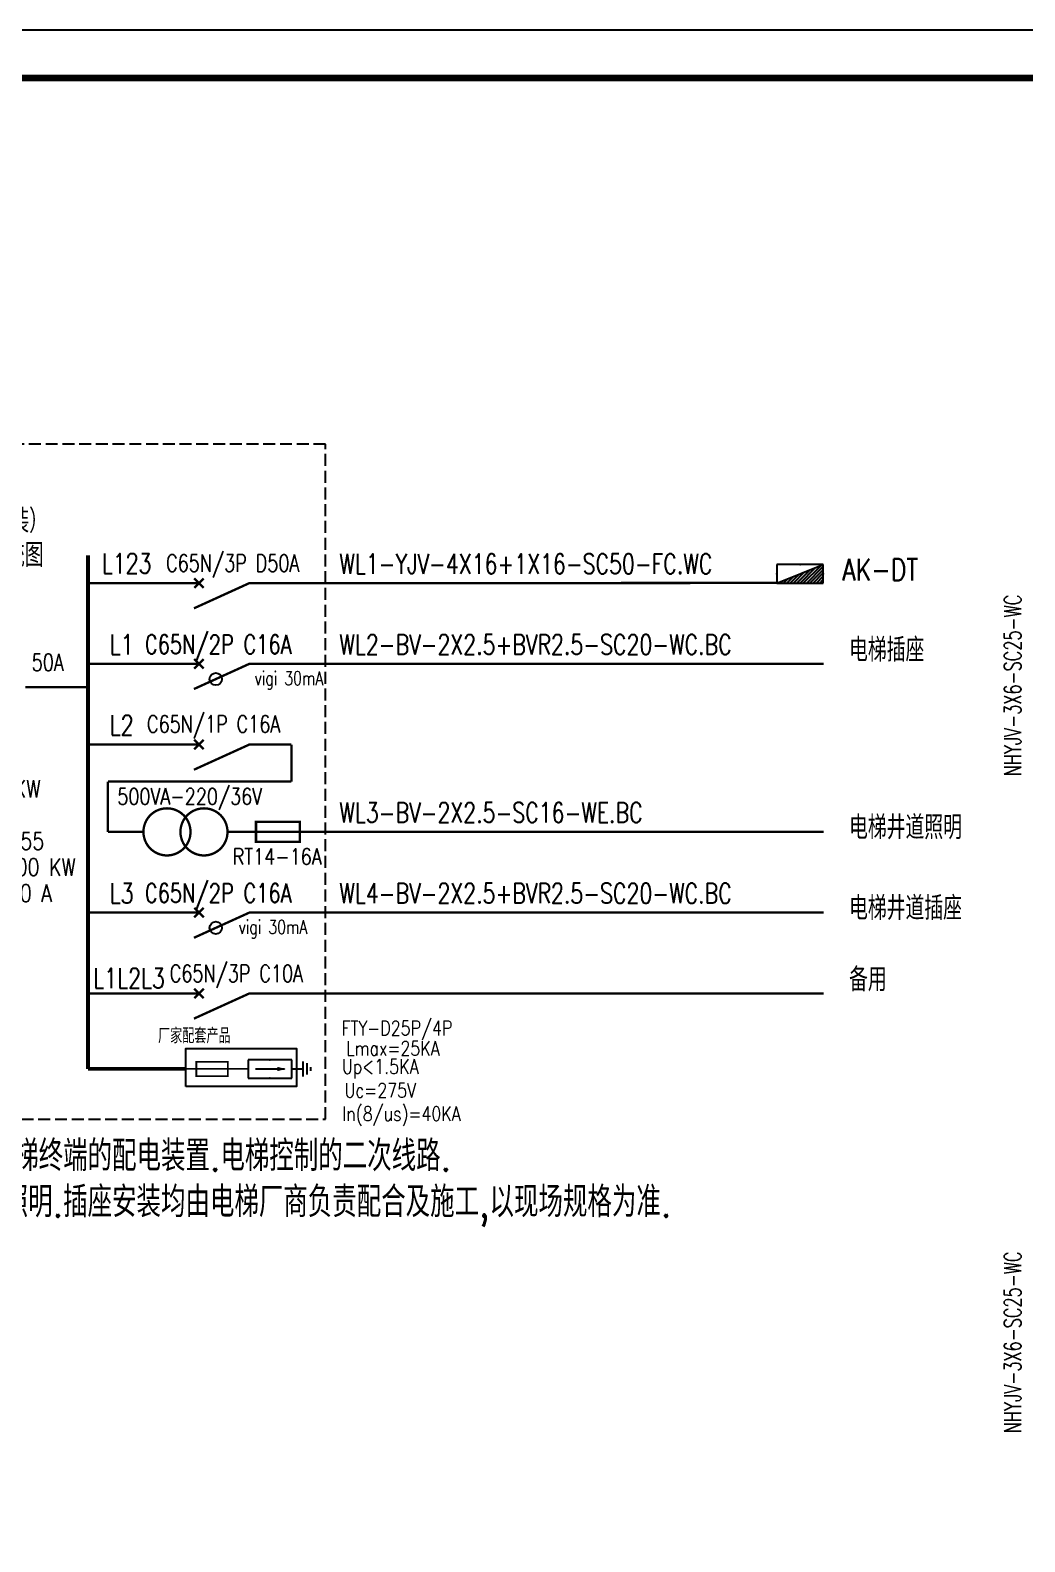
# Model space of a CAD drawing. Extents: x -55118 to 386282, y -631686 to -470886.
# Drawn here: x 17709 to 38503, y -544472 to -512886 of the extents above; entities that cross this region are included whole.
import ezdxf
from ezdxf.enums import TextEntityAlignment as Align

# ---------------------------------------------------------------- set-up
doc = ezdxf.new("R2010")
doc.units = 0
doc.header["$LTSCALE"] = 1000
doc.header["$MEASUREMENT"] = 0
doc.linetypes.add('99', pattern=[0])
doc.linetypes.add('DASH', pattern=[0.35, 0.25, -0.1])
doc.layers.get('0').update_dxf_attribs({"linetype": 'CONTINUOUS'})
for name, color, linetype in [('ELEMENT', 3, 'CONTINUOUS'), ('EQUIP-动力', 3, 'CONTINUOUS'), ('EQUIP-照明', 3, 'CONTINUOUS'), ('KK', 6, 'CONTINUOUS'), ('SIG_TEXT', 7, 'CONTINUOUS'), ('图框', 4, 'CONTINUOUS')]:
    doc.layers.add(name, color=color, linetype=linetype)
doc.styles.add('_SIMPLEX', font='SIMPLEX.shx', dxfattribs={"width": 0.6})
doc.styles.add('_TCH_LABEL', font='COMPLEX', dxfattribs={"bigfont": 'GBCBIG'})
doc.styles.add('_TEL_DIM', font='SIMPLEX', dxfattribs={"width": 0.8, "height": 3.5, "bigfont": 'HZTXT'})
doc.styles.add('_TXT', font='SIMPLEX.shx', dxfattribs={"width": 0.6})
doc.styles.get("Standard").update_dxf_attribs({"font": 'GBENOR', "bigfont": 'GBCBIG'})

# ---------------------------------------------------------------- blocks, each defined once
blk = doc.blocks.new('$element$00000576')
at = {"const_width": 0.0233}
for points in [[(0, 0), (0, -0.25)], [(0, -1), (0, -0.75), (-0.25, -0.2)], [(-0.047, -0.297), (0.047, -0.203)], [(-0.047, -0.203), (0.047, -0.297)]]:
    blk.add_lwpolyline(points, dxfattribs=at)
at = {"flags": 9}
blk.add_attdef('S', (0, 0), '', height=0.00000667, dxfattribs=at)
blk = doc.blocks.new('$element$00000525')
at = {"const_width": 0.0233}
for points in [[(0, 0), (0, -0.25)], [(-0.25, -0.2), (0, -0.75), (0, -1)], [(-0.047, -0.203), (0.047, -0.297)], [(0.047, -0.203), (-0.047, -0.297)]]:
    blk.add_lwpolyline(points, dxfattribs=at)
blk.add_circle((-0.151, -0.417), 0.0615)
at = {"flags": 9}
blk.add_attdef('S', (0, 0), '', height=0.00000667, dxfattribs=at)
blk = doc.blocks.new('$element$00000361')
at = {"const_width": 0.0233}
blk.add_lwpolyline([(0, 0), (0, -0.188)], dxfattribs=at)
for points in [[(0, -0.188, 1), (0, -0.655, 1), (0, -0.188, -1)], [(0, -0.555, 1), (0, -1.022, 1), (0, -0.555, -1)]]:
    blk.add_lwpolyline(points, format="xyb", close=True, dxfattribs=at)
at = {"flags": 9}
blk.add_attdef('S', (0, 0), '', height=0.00000667, dxfattribs=at)
blk = doc.blocks.new('$element$00000582')
at = {"const_width": 0.0233}
for points in [[(0, 0), (0, -1)], [(-0.1, -0.283), (0.1, -0.283), (0.1, -0.717), (-0.1, -0.717), (-0.1, -0.283)]]:
    blk.add_lwpolyline(points, dxfattribs=at)
at = {"flags": 9}
blk.add_attdef('S', (0, 0), '', height=0.00000667, dxfattribs=at)
blk = doc.blocks.new('*X29')
at = {"color": 0}
for p, q in [((0, 0), (167, 167)), ((35, 0), (226, 190)), ((71, 0), (250, 179)), ((-247, 0), (-246, 2)), ((-212, 0), (-187, 25)), ((-177, 0), (-128, 49)), ((-141, 0), (-69, 72)), ((-106, 0), (-10, 96)), ((-71, 0), (49, 120)), ((-35, 0), (108, 143)), ((106, 0), (250, 144)), ((141, 0), (250, 109)), ((177, 0), (250, 73)), ((212, 0), (250, 38)), ((247, 0), (250, 3))]:
    blk.add_line(p, q, dxfattribs=at)
blk = doc.blocks.new('$equip$00001425')
for p, q in [((-0.75, 0), (0.75, 0.6)), ((0.75, 0.6), (-0.75, 0.6)), ((-0.75, 0.6), (-0.75, 0)), ((0.75, 0), (0.75, 0.6)), ((-0.75, 0), (0.75, 0))]:
    blk.add_line(p, q)
for p in [(0, 0.6), (-0.75, 0.3), (0, 0), (0.75, 0.3)]:
    blk.add_point(p)
blk.add_solid([(-0.75, 0), (0.75, 0), (0.75, 0.6)])
at = {"xscale": 0.00300000000061118, "yscale": 0.00300000000061118, "zscale": 0.00300000000061118}
blk.add_blockref('*X29', (0, 0), dxfattribs=at)
at = {"style": '_TCH_LABEL', "flags": 9}
blk.add_attdef('A', (0, 0), '', height=0.00002, dxfattribs=at)
blk = doc.blocks.new('$equip$00001310')
for points in [[(0, 0), (0, -0.375)], [(-0.25, -0.375), (0.25, -0.375)], [(-0.188, -0.5), (0.188, -0.5)], [(-0.062, -0.625), (0.062, -0.625)]]:
    blk.add_lwpolyline(points)
blk.add_point((0, 0))
at = {"flags": 9}
blk.add_attdef('A', (0, 0), '', height=0.00002, dxfattribs=at)
blk = doc.blocks.new('$equip$00001687')
for p, q in [((0.72, 0), (-0.72, 0)), ((-0.72, 0), (-0.72, -0.6)), ((0.72, -0.6), (0.72, 0)), ((-0.48, -0.3), (0.48, -0.3)), ((-0.72, -0.6), (0.72, -0.6))]:
    blk.add_line(p, q)
for p in [(0, 0), (-0.72, -0.3), (0.72, -0.3), (0, -0.6)]:
    blk.add_point(p)
blk.add_solid([(0.24, -0.372), (0.528, -0.3), (0.24, -0.228)])
at = {"flags": 9}
blk.add_attdef('A', (0, 0), '', height=0.00002, dxfattribs=at)

msp = doc.modelspace()

# ---------------------------------------------------------------- linework, layer by layer
at = {"color": 4, "linetype": 'ByBlock', "ltscale": 0.5}
msp.add_lwpolyline([(20959.6, -534955.8), (20959.6, -534164.8), (23273.4, -534164.8), (23273.4, -534955.8)], close=True, dxfattribs=at)
at = {"layer": 'KK', "color": 4, "linetype": 'DASH'}
msp.add_lwpolyline([(14727.6, -535640.8), (23881.8, -535640.8), (23881.8, -521536.8), (14727.6, -521536.8)], close=True, dxfattribs=at)
at = {"layer": 'KK', "color": 4, "linetype": 'Continuous'}
for points, const_width in [([(18916.7, -523859), (18916.7, -534591.9)], 84.3), ([(18916.7, -524439), (20709.7, -524439)], 49.2), ([(22817.7, -524439), (33326.6, -524435.8)], 49.2), ([(18916.7, -526125.4), (20709.7, -526125.4)], 49.2), ([(22817.7, -526125.4), (34300.4, -526125.4)], 49.2), ([(17608.3, -526612.9), (18916.7, -526612.9)], 49.2), ([(20709.7, -527811.8), (18916.7, -527811.8)], 49.2), ([(23169.3, -527811.8), (22817.7, -527811.8)], 49.2), ([(23169.3, -528586), (23169.3, -527811.8)], 49.2), ([(19333.2, -529637.3), (19333.2, -528586)], 49.2), ([(19333.2, -528586), (23169.3, -528586)], 49.2), ([(19725.8, -529637.3), (19333.2, -529637.3)], 49.2), ([(22817.7, -529637.3), (34300.4, -529637.3)], 49.2), ([(18916.7, -531323.7), (20709.7, -531323.7)], 49.2), ([(22817.7, -531323.7), (34300.4, -531323.7)], 49.2), ([(18916.7, -533013.2), (20709.7, -533013.2)], 49.2), ([(22817.7, -533013.2), (34300.4, -533013.2)], 49.2)]:
    msp.add_lwpolyline(points, dxfattribs=dict(at, const_width=const_width))
at = {"layer": 'KK', "color": 4, "const_width": 77.2}
msp.add_lwpolyline([(18916.7, -534591.9), (20959.6, -534591.9)], dxfattribs=at)
at = {"layer": '图框'}
msp.add_lwpolyline([(-34117.5, -572285.5), (70982.5, -572285.5), (70982.5, -512885.5), (-34117.5, -512885.5)], close=True, dxfattribs=at)
at = {"layer": '图框', "const_width": 140}
msp.add_lwpolyline([(-31617.5, -513885.5), (69982.5, -513885.5), (69982.5, -571285.5), (-31617.5, -571285.5)], close=True, dxfattribs=at)

# ---------------------------------------------------------------- block references
at = {"layer": 'ELEMENT', "color": 4, "xscale": 1513.182984929206, "yscale": 1513.182984929206, "zscale": 1513.182984929206, "rotation": 270}
msp.add_blockref('$element$00000582', (22266.8, -534591.9), dxfattribs=at)
at = {"layer": 'EQUIP-动力', "color": 4, "xscale": 632.0730931193567, "yscale": 632.0730931193567, "zscale": 632.0730931193567, "rotation": 90}
msp.add_blockref('$equip$00001310', (23180.8, -534591.9), dxfattribs=at)
at = {"layer": 'EQUIP-照明', "color": 4, "xscale": 632.0730931201949, "yscale": 632.0730931201949, "zscale": 632.0730931201949}
msp.add_blockref('$equip$00001687', (22721.9, -534402.3), dxfattribs=at)
at = {"layer": 'KK', "color": 4, "xscale": 2107.992431001412, "yscale": 2107.992431001412, "zscale": 2107.992431001412, "rotation": 90}
for name, p in [('$element$00000576', (20709.7, -524439)), ('$element$00000525', (20709.7, -526125.4)), ('$element$00000576', (20709.7, -527811.8)), ('$element$00000361', (19679.3, -529637.3)), ('$element$00000582', (21832.9, -529637.3)), ('$element$00000525', (20709.7, -531323.7)), ('$element$00000576', (20709.7, -533013.2))]:
    msp.add_blockref(name, p, dxfattribs=at)
at = {"layer": 'KK', "color": 4, "xscale": 648, "yscale": 648, "zscale": 648}
msp.add_blockref('$equip$00001425', (33804.5, -524439), dxfattribs=at)

# ---------------------------------------------------------------- texts
at = {"layer": 'KK', "color": 4}
for s, height, style, width, p in [('非标箱（明装）', 491.86, '_TEL_DIM', 0.8, (15325.5, -523385.4)), ('电梯配电系统图', 491.86, '_TEL_DIM', 0.8, (15233.8, -524099.9)), ('L123', 418.09, '_TEL_DIM', 0.752941, (19206.2, -524236.4)), ('C65N/3P D50A', 358.359, '_TEL_DIM', 0.752941, (20549.7, -524200.3)), ('WL1-YJV-4X16+1X16-SC50-FC.WC', 418.085, '_TEL_DIM', 0.752941, (24171.9, -524245)), ('L1', 418.09, '_TEL_DIM', 0.752941, (19370.9, -525931.4)), ('C65N/2P C16A', 394.195, '_TEL_DIM', 0.752941, (20107, -525915.1)), ('WL2-BV-2X2.5+BVR2.5-SC20-WC.BC', 418.085, '_TEL_DIM', 0.752941, (24171.9, -525931.4)), ('电梯插座', 491.86, '_TEL_DIM', 0.8, (34828.7, -526079.4)), ('NSX100H/3P 50A', 358.359, '_TEL_DIM', 0.752941, (15161.8, -526273)), ('vigi 30mA', 286.69, '_TEL_DIM', 0.752941, (22400.8, -526569.3)), ('C65N/1P C16A', 358.359, '_TEL_DIM', 0.752941, (20150.2, -527563.3)), ('L2', 418.09, '_TEL_DIM', 0.752941, (19370.9, -527617.8)), ('Pe = 16 KW', 362.88, '_TEL_DIM', 0.8, (15464.1, -528922.3)), ('500VA-220/36V', 337.279, '_TXT', 0.8, (19529.3, -529064.4)), ('WL3-BV-2X2.5-SC16-WE.BC', 418.085, '_TEL_DIM', 0.752941, (24171.9, -529443.3)), ('电梯井道照明', 491.86, '_TEL_DIM', 0.8, (34828.7, -529789.5)), ('cosφ = 0.55', 362.88, '_TEL_DIM', 0.8, (15464.1, -530011)), ('RT14-16A', 337.28, '_TXT', 0.8, (21943, -530322.1)), ('Pjs = 16.00 KW', 362.88, '_TEL_DIM', 0.8, (15464.1, -530555.3)), ('C65N/2P C16A', 394.195, '_TEL_DIM', 0.752941, (20107, -531113.4)), ('ljs = 44.20 A', 362.88, '_TEL_DIM', 0.8, (15464.1, -531099.6)), ('L3', 418.09, '_TEL_DIM', 0.752941, (19370.9, -531129.7)), ('WL4-BV-2X2.5+BVR2.5-SC20-WC.BC', 418.085, '_TEL_DIM', 0.752941, (24171.9, -531129.7)), ('电梯井道插座', 491.86, '_TEL_DIM', 0.8, (34828.7, -531475.9)), ('vigi 30mA', 286.69, '_TEL_DIM', 0.752941, (22067.4, -531767.6)), ('L1L2L3', 418.09, '_TEL_DIM', 0.752941, (19026.9, -532905.6)), ('C65N/3P C10A', 358.359, '_TEL_DIM', 0.752941, (20626, -532774.5)), ('备用', 491.86, '_TEL_DIM', 0.8, (34828.7, -532967.2)), ('说明:电梯终端的配电装置.电梯控制的二次线路. ', 639.424, '_TEL_DIM', 0.8, (15620, -536725.2)), ('井道的照明.插座安装均由电梯厂商负责配合及施工,以现场规格为准.', 639.424, '_TEL_DIM', 0.8, (15620, -537688.1))]:
    msp.add_text(s, height=height, dxfattribs=dict(at, style=style, width=width)).set_placement(p)
at = {"layer": 'KK', "color": 4, "style": '_TEL_DIM', "width": 0.8}
msp.add_text('AK-DT', height=453.6, dxfattribs=at).set_placement((34688.3, -524522.1), align=Align.BOTTOM_LEFT)
at = {"layer": 'KK', "linetype": '99', "style": '_SIMPLEX', "width": 0.7}
for p in [(38426.4, -528476.7), (38426.4, -542202.8)]:
    msp.add_text('NHYJV-3X6-SC25-WC', height=351.55, rotation=90, dxfattribs=at).set_placement(p)
at = {"layer": 'SIG_TEXT', "color": 4, "style": '_TEL_DIM', "width": 0.8}
for s, height, p in [('厂家配套产品', 316.04, (21140.3, -534055.5)), ('FTY-D25P/4P', 303.395, (25375.4, -533889.1)), ('Lmax=25KA', 303.4, (25291.7, -534312.6)), ('Up<1.5KA', 303.4, (25026.5, -534691.4)), ('Uc=275V', 303.4, (25026.5, -535190.5)), ('ln(8/us)=40KA', 303.395, (25471.7, -535678.8))]:
    msp.add_text(s, height=height, dxfattribs=at).set_placement(p, align=Align.CENTER)

doc.saveas('drawing.dxf')
